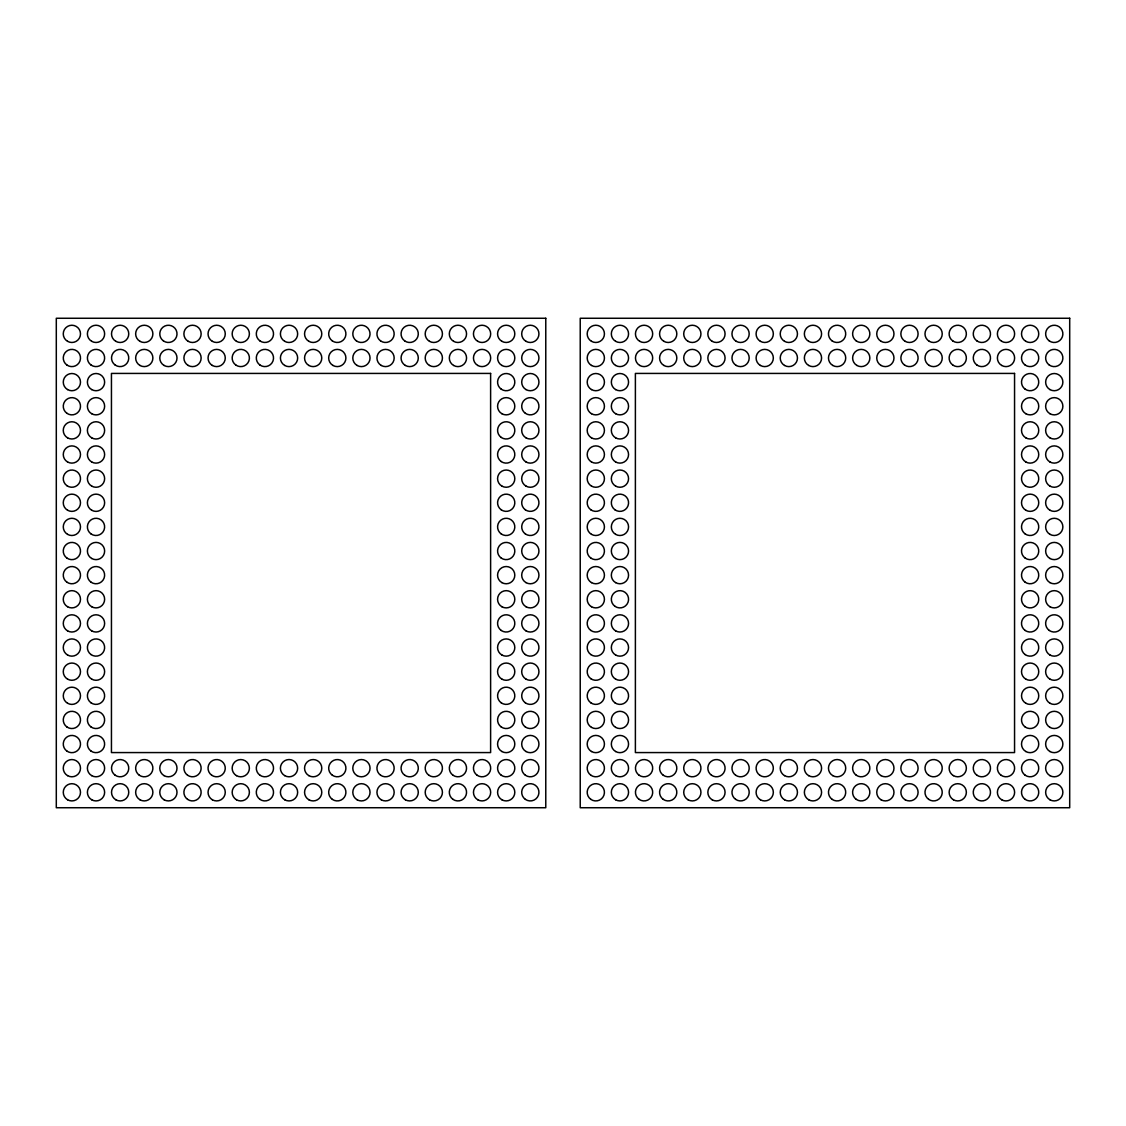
<?xml version="1.0" encoding="UTF-8"?>
<svg xmlns="http://www.w3.org/2000/svg" width="1126" height="1126" viewBox="0 0 1126 1126"><rect width="100%" height="100%" fill="white"/><g stroke="black" fill="none" stroke-linecap="round" stroke-linejoin="round"><path stroke-width="1.5" d="M545.772 318.264L56.3 318.264L56.3 807.736L545.772 807.736L545.772 318.264M1069.7 318.264L580.228 318.264L580.228 807.736L1069.7 807.736L1069.7 318.264M490.612 373.424L111.446 373.424L111.446 752.576L490.612 752.576L490.612 373.424M1014.554 373.424L635.388 373.424L635.388 752.576L1014.554 752.576L1014.554 373.424M1025.167 726.974A8.614 8.614 0 0 0 1038.707 720.696A8.614 8.614 0 0 0 1026.504 712.111A8.614 8.614 0 0 0 1025.167 726.974M1025.828 751.521A8.614 8.614 0 0 0 1038.749 744.047A8.614 8.614 0 0 0 1025.828 736.587A8.614 8.614 0 0 0 1025.828 751.521M1049.953 727.382A8.614 8.614 0 0 0 1062.874 719.922A8.614 8.614 0 0 0 1049.953 712.462A8.614 8.614 0 0 0 1049.953 727.382M1049.953 751.521A8.614 8.614 0 0 0 1062.874 744.047A8.614 8.614 0 0 0 1049.953 736.587A8.614 8.614 0 0 0 1049.953 751.521M1025.167 558.074A8.614 8.614 0 0 0 1038.707 551.796A8.614 8.614 0 0 0 1026.504 543.211A8.614 8.614 0 0 0 1025.167 558.074M1025.167 582.198A8.614 8.614 0 0 0 1038.707 575.921A8.614 8.614 0 0 0 1026.504 567.335A8.614 8.614 0 0 0 1025.167 582.198M1049.953 558.482A8.614 8.614 0 0 0 1062.874 551.022A8.614 8.614 0 0 0 1049.953 543.562A8.614 8.614 0 0 0 1049.953 558.482M1049.953 582.621A8.614 8.614 0 0 0 1062.874 575.147A8.614 8.614 0 0 0 1049.953 567.687A8.614 8.614 0 0 0 1049.953 582.621M1025.828 703.257A8.614 8.614 0 0 0 1038.749 695.798A8.614 8.614 0 0 0 1025.828 688.338A8.614 8.614 0 0 0 1025.828 703.257M1049.953 703.257A8.614 8.614 0 0 0 1062.874 695.798A8.614 8.614 0 0 0 1049.953 688.338A8.614 8.614 0 0 0 1049.953 703.257M1049.953 679.133A8.614 8.614 0 0 0 1062.874 671.673A8.614 8.614 0 0 0 1049.953 664.199A8.614 8.614 0 0 0 1049.953 679.133M1025.828 679.133A8.614 8.614 0 0 0 1038.749 671.673A8.614 8.614 0 0 0 1025.828 664.199A8.614 8.614 0 0 0 1025.828 679.133M1025.167 654.586A8.614 8.614 0 0 0 1038.707 648.309A8.614 8.614 0 0 0 1026.504 639.723A8.614 8.614 0 0 0 1025.167 654.586M1049.953 655.008A8.614 8.614 0 0 0 1062.874 647.534A8.614 8.614 0 0 0 1049.953 640.075A8.614 8.614 0 0 0 1049.953 655.008M1025.167 630.461A8.614 8.614 0 0 0 1038.707 624.184A8.614 8.614 0 0 0 1026.504 615.584A8.614 8.614 0 0 0 1025.167 630.461M1049.291 630.461A8.614 8.614 0 0 0 1062.845 624.184A8.614 8.614 0 0 0 1050.642 615.584A8.614 8.614 0 0 0 1049.291 630.461M1025.167 606.323A8.614 8.614 0 0 0 1038.707 600.059A8.614 8.614 0 0 0 1026.504 591.46A8.614 8.614 0 0 0 1025.167 606.323M1049.953 606.745A8.614 8.614 0 0 0 1062.874 599.285A8.614 8.614 0 0 0 1049.953 591.812A8.614 8.614 0 0 0 1049.953 606.745M1049.953 389.582A8.614 8.614 0 0 0 1062.874 382.122A8.614 8.614 0 0 0 1049.953 374.662A8.614 8.614 0 0 0 1049.953 389.582M1025.167 389.174A8.614 8.614 0 0 0 1038.707 382.896A8.614 8.614 0 0 0 1026.504 374.311A8.614 8.614 0 0 0 1025.167 389.174M1049.953 413.721A8.614 8.614 0 0 0 1062.874 406.247A8.614 8.614 0 0 0 1049.953 398.787A8.614 8.614 0 0 0 1049.953 413.721M1025.828 413.721A8.614 8.614 0 0 0 1038.749 406.247A8.614 8.614 0 0 0 1025.828 398.787A8.614 8.614 0 0 0 1025.828 413.721M1049.953 437.845A8.614 8.614 0 0 0 1062.874 430.385A8.614 8.614 0 0 0 1049.953 422.912A8.614 8.614 0 0 0 1049.953 437.845M1025.828 437.845A8.614 8.614 0 0 0 1038.749 430.385A8.614 8.614 0 0 0 1025.828 422.912A8.614 8.614 0 0 0 1025.828 437.845M1025.828 461.97A8.614 8.614 0 0 0 1038.749 454.51A8.614 8.614 0 0 0 1025.828 447.05A8.614 8.614 0 0 0 1025.828 461.97M1049.953 461.97A8.614 8.614 0 0 0 1062.874 454.51A8.614 8.614 0 0 0 1049.953 447.05A8.614 8.614 0 0 0 1049.953 461.97M1049.953 486.108A8.614 8.614 0 0 0 1062.874 478.634A8.614 8.614 0 0 0 1049.953 471.175A8.614 8.614 0 0 0 1049.953 486.108M1025.167 485.686A8.614 8.614 0 0 0 1038.707 479.409A8.614 8.614 0 0 0 1026.504 470.823A8.614 8.614 0 0 0 1025.167 485.686M1049.953 534.357A8.614 8.614 0 0 0 1062.874 526.898A8.614 8.614 0 0 0 1049.953 519.438A8.614 8.614 0 0 0 1049.953 534.357M1049.953 510.233A8.614 8.614 0 0 0 1062.874 502.773A8.614 8.614 0 0 0 1049.953 495.299A8.614 8.614 0 0 0 1049.953 510.233M1025.167 533.935A8.614 8.614 0 0 0 1038.707 527.672A8.614 8.614 0 0 0 1026.504 519.072A8.614 8.614 0 0 0 1025.167 533.935M1025.828 510.233A8.614 8.614 0 0 0 1038.749 502.773A8.614 8.614 0 0 0 1025.828 495.299A8.614 8.614 0 0 0 1025.828 510.233M832.79 365.457A8.614 8.614 0 0 0 845.725 357.998A8.614 8.614 0 0 0 832.79 350.538A8.614 8.614 0 0 0 832.79 365.457M832.142 340.911A8.614 8.614 0 0 0 845.682 334.647A8.614 8.614 0 0 0 833.479 326.047A8.614 8.614 0 0 0 832.142 340.911M808.665 365.457A8.614 8.614 0 0 0 821.586 357.998A8.614 8.614 0 0 0 808.665 350.538A8.614 8.614 0 0 0 808.665 365.457M808.665 341.333A8.614 8.614 0 0 0 821.586 333.873A8.614 8.614 0 0 0 808.665 326.399A8.614 8.614 0 0 0 808.665 341.333M784.54 365.457A8.614 8.614 0 0 0 797.461 357.998A8.614 8.614 0 0 0 784.54 350.538A8.614 8.614 0 0 0 784.54 365.457M784.54 341.333A8.614 8.614 0 0 0 797.461 333.873A8.614 8.614 0 0 0 784.54 326.399A8.614 8.614 0 0 0 784.54 341.333M760.402 341.333A8.614 8.614 0 0 0 773.337 333.873A8.614 8.614 0 0 0 760.402 326.399A8.614 8.614 0 0 0 760.402 341.333M760.402 365.457A8.614 8.614 0 0 0 773.337 357.998A8.614 8.614 0 0 0 760.402 350.538A8.614 8.614 0 0 0 760.402 365.457M736.277 365.457A8.614 8.614 0 0 0 749.198 357.998A8.614 8.614 0 0 0 736.277 350.538A8.614 8.614 0 0 0 736.277 365.457M736.277 341.333A8.614 8.614 0 0 0 749.198 333.873A8.614 8.614 0 0 0 736.277 326.399A8.614 8.614 0 0 0 736.277 341.333M712.153 365.457A8.614 8.614 0 0 0 725.074 357.998A8.614 8.614 0 0 0 712.153 350.538A8.614 8.614 0 0 0 712.153 365.457M712.153 341.333A8.614 8.614 0 0 0 725.074 333.873A8.614 8.614 0 0 0 712.153 326.399A8.614 8.614 0 0 0 712.153 341.333M688.028 365.457A8.614 8.614 0 0 0 700.949 357.998A8.614 8.614 0 0 0 688.028 350.538A8.614 8.614 0 0 0 688.028 365.457M688.028 341.333A8.614 8.614 0 0 0 700.949 333.873A8.614 8.614 0 0 0 688.028 326.399A8.614 8.614 0 0 0 688.028 341.333M663.89 365.457A8.614 8.614 0 0 0 676.825 357.998A8.614 8.614 0 0 0 663.89 350.538A8.614 8.614 0 0 0 663.89 365.457M663.89 341.333A8.614 8.614 0 0 0 676.825 333.873A8.614 8.614 0 0 0 663.89 326.399A8.614 8.614 0 0 0 663.89 341.333M639.765 365.457A8.614 8.614 0 0 0 652.686 357.998A8.614 8.614 0 0 0 639.765 350.538A8.614 8.614 0 0 0 639.765 365.457M639.765 341.333A8.614 8.614 0 0 0 652.686 333.873A8.614 8.614 0 0 0 639.765 326.399A8.614 8.614 0 0 0 639.765 341.333M1049.291 365.035A8.614 8.614 0 0 0 1062.845 358.772A8.614 8.614 0 0 0 1050.642 350.172A8.614 8.614 0 0 0 1049.291 365.035M1049.291 340.911A8.614 8.614 0 0 0 1062.845 334.647A8.614 8.614 0 0 0 1050.642 326.047A8.614 8.614 0 0 0 1049.291 340.911M1025.167 365.035A8.614 8.614 0 0 0 1038.707 358.772A8.614 8.614 0 0 0 1026.504 350.172A8.614 8.614 0 0 0 1025.167 365.035M1025.828 341.333A8.614 8.614 0 0 0 1038.749 333.873A8.614 8.614 0 0 0 1025.828 326.399A8.614 8.614 0 0 0 1025.828 341.333M1001.69 365.457A8.614 8.614 0 0 0 1014.625 357.998A8.614 8.614 0 0 0 1001.69 350.538A8.614 8.614 0 0 0 1001.69 365.457M1001.69 341.333A8.614 8.614 0 0 0 1014.625 333.873A8.614 8.614 0 0 0 1001.69 326.399A8.614 8.614 0 0 0 1001.69 341.333M976.918 340.911A8.614 8.614 0 0 0 990.458 334.647A8.614 8.614 0 0 0 978.255 326.047A8.614 8.614 0 0 0 976.918 340.911M976.918 365.035A8.614 8.614 0 0 0 990.458 358.772A8.614 8.614 0 0 0 978.255 350.172A8.614 8.614 0 0 0 976.918 365.035M952.779 365.035A8.614 8.614 0 0 0 966.333 358.772A8.614 8.614 0 0 0 954.13 350.172A8.614 8.614 0 0 0 952.779 365.035M952.779 340.911A8.614 8.614 0 0 0 966.333 334.647A8.614 8.614 0 0 0 954.13 326.047A8.614 8.614 0 0 0 952.779 340.911M929.302 365.457A8.614 8.614 0 0 0 942.237 357.998A8.614 8.614 0 0 0 929.302 350.538A8.614 8.614 0 0 0 929.302 365.457M929.302 341.333A8.614 8.614 0 0 0 942.237 333.873A8.614 8.614 0 0 0 929.302 326.399A8.614 8.614 0 0 0 929.302 341.333M904.53 365.035A8.614 8.614 0 0 0 918.07 358.772A8.614 8.614 0 0 0 905.867 350.172A8.614 8.614 0 0 0 904.53 365.035M905.177 341.333A8.614 8.614 0 0 0 918.098 333.873A8.614 8.614 0 0 0 905.177 326.399A8.614 8.614 0 0 0 905.177 341.333M881.053 365.457A8.614 8.614 0 0 0 893.974 357.998A8.614 8.614 0 0 0 881.053 350.538A8.614 8.614 0 0 0 881.053 365.457M881.053 341.333A8.614 8.614 0 0 0 893.974 333.873A8.614 8.614 0 0 0 881.053 326.399A8.614 8.614 0 0 0 881.053 341.333M856.928 365.457A8.614 8.614 0 0 0 869.849 357.998A8.614 8.614 0 0 0 856.928 350.538A8.614 8.614 0 0 0 856.928 365.457M856.267 340.911A8.614 8.614 0 0 0 869.807 334.647A8.614 8.614 0 0 0 857.604 326.047A8.614 8.614 0 0 0 856.267 340.911M591.502 727.382A8.614 8.614 0 0 0 604.437 719.922A8.614 8.614 0 0 0 591.502 712.462A8.614 8.614 0 0 0 591.502 727.382M591.502 751.521A8.614 8.614 0 0 0 604.437 744.047A8.614 8.614 0 0 0 591.502 736.587A8.614 8.614 0 0 0 591.502 751.521M615.64 727.382A8.614 8.614 0 0 0 628.561 719.922A8.614 8.614 0 0 0 615.64 712.462A8.614 8.614 0 0 0 615.64 727.382M615.64 751.521A8.614 8.614 0 0 0 628.561 744.047A8.614 8.614 0 0 0 615.64 736.587A8.614 8.614 0 0 0 615.64 751.521M590.854 558.074A8.614 8.614 0 0 0 604.395 551.796A8.614 8.614 0 0 0 592.192 543.211A8.614 8.614 0 0 0 590.854 558.074M591.502 582.621A8.614 8.614 0 0 0 604.437 575.147A8.614 8.614 0 0 0 591.502 567.687A8.614 8.614 0 0 0 591.502 582.621M615.64 558.482A8.614 8.614 0 0 0 628.561 551.022A8.614 8.614 0 0 0 615.64 543.562A8.614 8.614 0 0 0 615.64 558.482M615.64 582.621A8.614 8.614 0 0 0 628.561 575.147A8.614 8.614 0 0 0 615.64 567.687A8.614 8.614 0 0 0 615.64 582.621M590.854 702.835A8.614 8.614 0 0 0 604.395 696.572A8.614 8.614 0 0 0 592.192 687.972A8.614 8.614 0 0 0 590.854 702.835M614.979 702.835A8.614 8.614 0 0 0 628.533 696.572A8.614 8.614 0 0 0 616.33 687.972A8.614 8.614 0 0 0 614.979 702.835M615.64 679.133A8.614 8.614 0 0 0 628.561 671.673A8.614 8.614 0 0 0 615.64 664.199A8.614 8.614 0 0 0 615.64 679.133M590.854 678.711A8.614 8.614 0 0 0 604.395 672.447A8.614 8.614 0 0 0 592.192 663.847A8.614 8.614 0 0 0 590.854 678.711M590.854 654.586A8.614 8.614 0 0 0 604.395 648.309A8.614 8.614 0 0 0 592.192 639.723A8.614 8.614 0 0 0 590.854 654.586M615.64 655.008A8.614 8.614 0 0 0 628.561 647.534A8.614 8.614 0 0 0 615.64 640.075A8.614 8.614 0 0 0 615.64 655.008M590.854 630.461A8.614 8.614 0 0 0 604.395 624.184A8.614 8.614 0 0 0 592.192 615.584A8.614 8.614 0 0 0 590.854 630.461M615.64 630.87A8.614 8.614 0 0 0 628.561 623.41A8.614 8.614 0 0 0 615.64 615.95A8.614 8.614 0 0 0 615.64 630.87M591.502 606.745A8.614 8.614 0 0 0 604.437 599.285A8.614 8.614 0 0 0 591.502 591.812A8.614 8.614 0 0 0 591.502 606.745M614.979 606.323A8.614 8.614 0 0 0 628.533 600.059A8.614 8.614 0 0 0 616.33 591.46A8.614 8.614 0 0 0 614.979 606.323M615.64 389.582A8.614 8.614 0 0 0 628.561 382.122A8.614 8.614 0 0 0 615.64 374.662A8.614 8.614 0 0 0 615.64 389.582M591.502 389.582A8.614 8.614 0 0 0 604.437 382.122A8.614 8.614 0 0 0 591.502 374.662A8.614 8.614 0 0 0 591.502 389.582M615.64 413.721A8.614 8.614 0 0 0 628.561 406.247A8.614 8.614 0 0 0 615.64 398.787A8.614 8.614 0 0 0 615.64 413.721M591.502 413.721A8.614 8.614 0 0 0 604.437 406.247A8.614 8.614 0 0 0 591.502 398.787A8.614 8.614 0 0 0 591.502 413.721M615.64 437.845A8.614 8.614 0 0 0 628.561 430.385A8.614 8.614 0 0 0 615.64 422.912A8.614 8.614 0 0 0 615.64 437.845M591.502 437.845A8.614 8.614 0 0 0 604.437 430.385A8.614 8.614 0 0 0 591.502 422.912A8.614 8.614 0 0 0 591.502 437.845M591.502 461.97A8.614 8.614 0 0 0 604.437 454.51A8.614 8.614 0 0 0 591.502 447.05A8.614 8.614 0 0 0 591.502 461.97M615.64 461.97A8.614 8.614 0 0 0 628.561 454.51A8.614 8.614 0 0 0 615.64 447.05A8.614 8.614 0 0 0 615.64 461.97M615.64 486.108A8.614 8.614 0 0 0 628.561 478.634A8.614 8.614 0 0 0 615.64 471.175A8.614 8.614 0 0 0 615.64 486.108M591.502 486.108A8.614 8.614 0 0 0 604.437 478.634A8.614 8.614 0 0 0 591.502 471.175A8.614 8.614 0 0 0 591.502 486.108M615.64 365.457A8.614 8.614 0 0 0 628.561 357.998A8.614 8.614 0 0 0 615.64 350.538A8.614 8.614 0 0 0 615.64 365.457M615.64 341.333A8.614 8.614 0 0 0 628.561 333.873A8.614 8.614 0 0 0 615.64 326.399A8.614 8.614 0 0 0 615.64 341.333M591.502 365.457A8.614 8.614 0 0 0 604.437 357.998A8.614 8.614 0 0 0 591.502 350.538A8.614 8.614 0 0 0 591.502 365.457M591.502 341.333A8.614 8.614 0 0 0 604.437 333.873A8.614 8.614 0 0 0 591.502 326.399A8.614 8.614 0 0 0 591.502 341.333M615.64 534.357A8.614 8.614 0 0 0 628.561 526.898A8.614 8.614 0 0 0 615.64 519.438A8.614 8.614 0 0 0 615.64 534.357M614.979 509.811A8.614 8.614 0 0 0 628.533 503.547A8.614 8.614 0 0 0 616.33 494.947A8.614 8.614 0 0 0 614.979 509.811M591.502 534.357A8.614 8.614 0 0 0 604.437 526.898A8.614 8.614 0 0 0 591.502 519.438A8.614 8.614 0 0 0 591.502 534.357M590.854 509.811A8.614 8.614 0 0 0 604.395 503.547A8.614 8.614 0 0 0 592.192 494.947A8.614 8.614 0 0 0 590.854 509.811M1025.167 775.223A8.614 8.614 0 0 0 1038.707 768.959A8.614 8.614 0 0 0 1026.504 760.36A8.614 8.614 0 0 0 1025.167 775.223M1025.167 799.361A8.614 8.614 0 0 0 1038.707 793.084A8.614 8.614 0 0 0 1026.504 784.484A8.614 8.614 0 0 0 1025.167 799.361M1049.953 775.645A8.614 8.614 0 0 0 1062.874 768.185A8.614 8.614 0 0 0 1049.953 760.712A8.614 8.614 0 0 0 1049.953 775.645M1049.953 799.77A8.614 8.614 0 0 0 1062.874 792.31A8.614 8.614 0 0 0 1049.953 784.85A8.614 8.614 0 0 0 1049.953 799.77M808.665 775.645A8.614 8.614 0 0 0 821.586 768.185A8.614 8.614 0 0 0 808.665 760.712A8.614 8.614 0 0 0 808.665 775.645M808.665 799.77A8.614 8.614 0 0 0 821.586 792.31A8.614 8.614 0 0 0 808.665 784.85A8.614 8.614 0 0 0 808.665 799.77M832.79 775.645A8.614 8.614 0 0 0 845.725 768.185A8.614 8.614 0 0 0 832.79 760.712A8.614 8.614 0 0 0 832.79 775.645M832.142 799.361A8.614 8.614 0 0 0 845.682 793.084A8.614 8.614 0 0 0 833.479 784.484A8.614 8.614 0 0 0 832.142 799.361M856.267 775.223A8.614 8.614 0 0 0 869.807 768.959A8.614 8.614 0 0 0 857.604 760.36A8.614 8.614 0 0 0 856.267 775.223M856.267 799.361A8.614 8.614 0 0 0 869.807 793.084A8.614 8.614 0 0 0 857.604 784.484A8.614 8.614 0 0 0 856.267 799.361M881.053 775.645A8.614 8.614 0 0 0 893.974 768.185A8.614 8.614 0 0 0 881.053 760.712A8.614 8.614 0 0 0 881.053 775.645M881.053 799.77A8.614 8.614 0 0 0 893.974 792.31A8.614 8.614 0 0 0 881.053 784.85A8.614 8.614 0 0 0 881.053 799.77M905.177 775.645A8.614 8.614 0 0 0 918.098 768.185A8.614 8.614 0 0 0 905.177 760.712A8.614 8.614 0 0 0 905.177 775.645M905.177 799.77A8.614 8.614 0 0 0 918.098 792.31A8.614 8.614 0 0 0 905.177 784.85A8.614 8.614 0 0 0 905.177 799.77M928.654 799.361A8.614 8.614 0 0 0 942.195 793.084A8.614 8.614 0 0 0 929.992 784.484A8.614 8.614 0 0 0 928.654 799.361M928.654 775.223A8.614 8.614 0 0 0 942.195 768.959A8.614 8.614 0 0 0 929.992 760.36A8.614 8.614 0 0 0 928.654 775.223M953.44 775.645A8.614 8.614 0 0 0 966.361 768.185A8.614 8.614 0 0 0 953.44 760.712A8.614 8.614 0 0 0 953.44 775.645M953.44 799.77A8.614 8.614 0 0 0 966.361 792.31A8.614 8.614 0 0 0 953.44 784.85A8.614 8.614 0 0 0 953.44 799.77M976.918 775.223A8.614 8.614 0 0 0 990.458 768.959A8.614 8.614 0 0 0 978.255 760.36A8.614 8.614 0 0 0 976.918 775.223M976.918 799.361A8.614 8.614 0 0 0 990.458 793.084A8.614 8.614 0 0 0 978.255 784.484A8.614 8.614 0 0 0 976.918 799.361M1001.042 775.223A8.614 8.614 0 0 0 1014.582 768.959A8.614 8.614 0 0 0 1002.379 760.36A8.614 8.614 0 0 0 1001.042 775.223M1001.69 799.77A8.614 8.614 0 0 0 1014.625 792.31A8.614 8.614 0 0 0 1001.69 784.85A8.614 8.614 0 0 0 1001.69 799.77M590.854 775.223A8.614 8.614 0 0 0 604.395 768.959A8.614 8.614 0 0 0 592.192 760.36A8.614 8.614 0 0 0 590.854 775.223M590.854 799.361A8.614 8.614 0 0 0 604.395 793.084A8.614 8.614 0 0 0 592.192 784.484A8.614 8.614 0 0 0 590.854 799.361M615.64 775.645A8.614 8.614 0 0 0 628.561 768.185A8.614 8.614 0 0 0 615.64 760.712A8.614 8.614 0 0 0 615.64 775.645M615.64 799.77A8.614 8.614 0 0 0 628.561 792.31A8.614 8.614 0 0 0 615.64 784.85A8.614 8.614 0 0 0 615.64 799.77M639.118 775.223A8.614 8.614 0 0 0 652.658 768.959A8.614 8.614 0 0 0 640.455 760.36A8.614 8.614 0 0 0 639.118 775.223M639.118 799.361A8.614 8.614 0 0 0 652.658 793.084A8.614 8.614 0 0 0 640.455 784.484A8.614 8.614 0 0 0 639.118 799.361M663.242 775.223A8.614 8.614 0 0 0 676.782 768.959A8.614 8.614 0 0 0 664.579 760.36A8.614 8.614 0 0 0 663.242 775.223M663.242 799.361A8.614 8.614 0 0 0 676.782 793.084A8.614 8.614 0 0 0 664.579 784.484A8.614 8.614 0 0 0 663.242 799.361M687.367 775.223A8.614 8.614 0 0 0 700.907 768.959A8.614 8.614 0 0 0 688.704 760.36A8.614 8.614 0 0 0 687.367 775.223M688.028 799.77A8.614 8.614 0 0 0 700.949 792.31A8.614 8.614 0 0 0 688.028 784.85A8.614 8.614 0 0 0 688.028 799.77M712.153 799.77A8.614 8.614 0 0 0 725.074 792.31A8.614 8.614 0 0 0 712.153 784.85A8.614 8.614 0 0 0 712.153 799.77M711.491 775.223A8.614 8.614 0 0 0 725.045 768.959A8.614 8.614 0 0 0 712.842 760.36A8.614 8.614 0 0 0 711.491 775.223M735.63 775.223A8.614 8.614 0 0 0 749.17 768.959A8.614 8.614 0 0 0 736.967 760.36A8.614 8.614 0 0 0 735.63 775.223M735.63 799.361A8.614 8.614 0 0 0 749.17 793.084A8.614 8.614 0 0 0 736.967 784.484A8.614 8.614 0 0 0 735.63 799.361M759.754 775.223A8.614 8.614 0 0 0 773.295 768.959A8.614 8.614 0 0 0 761.092 760.36A8.614 8.614 0 0 0 759.754 775.223M760.402 799.77A8.614 8.614 0 0 0 773.337 792.31A8.614 8.614 0 0 0 760.402 784.85A8.614 8.614 0 0 0 760.402 799.77M784.54 775.645A8.614 8.614 0 0 0 797.461 768.185A8.614 8.614 0 0 0 784.54 760.712A8.614 8.614 0 0 0 784.54 775.645M784.54 799.77A8.614 8.614 0 0 0 797.461 792.31A8.614 8.614 0 0 0 784.54 784.85A8.614 8.614 0 0 0 784.54 799.77M501.239 726.974A8.614 8.614 0 0 0 514.779 720.696A8.614 8.614 0 0 0 502.576 712.111A8.614 8.614 0 0 0 501.239 726.974M501.886 751.521A8.614 8.614 0 0 0 514.807 744.047A8.614 8.614 0 0 0 501.886 736.587A8.614 8.614 0 0 0 501.886 751.521M525.363 726.974A8.614 8.614 0 0 0 538.904 720.696A8.614 8.614 0 0 0 526.701 712.111A8.614 8.614 0 0 0 525.363 726.974M526.011 751.521A8.614 8.614 0 0 0 538.946 744.047A8.614 8.614 0 0 0 526.011 736.587A8.614 8.614 0 0 0 526.011 751.521M501.239 558.074A8.614 8.614 0 0 0 514.779 551.796A8.614 8.614 0 0 0 502.576 543.211A8.614 8.614 0 0 0 501.239 558.074M501.886 582.621A8.614 8.614 0 0 0 514.807 575.147A8.614 8.614 0 0 0 501.886 567.687A8.614 8.614 0 0 0 501.886 582.621M526.011 558.482A8.614 8.614 0 0 0 538.946 551.022A8.614 8.614 0 0 0 526.011 543.562A8.614 8.614 0 0 0 526.011 558.482M526.011 582.621A8.614 8.614 0 0 0 538.946 575.147A8.614 8.614 0 0 0 526.011 567.687A8.614 8.614 0 0 0 526.011 582.621M501.239 702.835A8.614 8.614 0 0 0 514.779 696.572A8.614 8.614 0 0 0 502.576 687.972A8.614 8.614 0 0 0 501.239 702.835M525.363 702.835A8.614 8.614 0 0 0 538.904 696.572A8.614 8.614 0 0 0 526.701 687.972A8.614 8.614 0 0 0 525.363 702.835M526.011 679.133A8.614 8.614 0 0 0 538.946 671.673A8.614 8.614 0 0 0 526.011 664.199A8.614 8.614 0 0 0 526.011 679.133M501.886 679.133A8.614 8.614 0 0 0 514.807 671.673A8.614 8.614 0 0 0 501.886 664.199A8.614 8.614 0 0 0 501.886 679.133M501.886 655.008A8.614 8.614 0 0 0 514.807 647.534A8.614 8.614 0 0 0 501.886 640.075A8.614 8.614 0 0 0 501.886 655.008M525.363 654.586A8.614 8.614 0 0 0 538.904 648.309A8.614 8.614 0 0 0 526.701 639.723A8.614 8.614 0 0 0 525.363 654.586M501.239 630.461A8.614 8.614 0 0 0 514.779 624.184A8.614 8.614 0 0 0 502.576 615.584A8.614 8.614 0 0 0 501.239 630.461M526.011 630.87A8.614 8.614 0 0 0 538.946 623.41A8.614 8.614 0 0 0 526.011 615.95A8.614 8.614 0 0 0 526.011 630.87M501.886 606.745A8.614 8.614 0 0 0 514.807 599.285A8.614 8.614 0 0 0 501.886 591.812A8.614 8.614 0 0 0 501.886 606.745M526.011 606.745A8.614 8.614 0 0 0 538.946 599.285A8.614 8.614 0 0 0 526.011 591.812A8.614 8.614 0 0 0 526.011 606.745M526.011 389.582A8.614 8.614 0 0 0 538.946 382.122A8.614 8.614 0 0 0 526.011 374.662A8.614 8.614 0 0 0 526.011 389.582M501.239 389.174A8.614 8.614 0 0 0 514.779 382.896A8.614 8.614 0 0 0 502.576 374.311A8.614 8.614 0 0 0 501.239 389.174M525.363 413.298A8.614 8.614 0 0 0 538.904 407.021A8.614 8.614 0 0 0 526.701 398.435A8.614 8.614 0 0 0 525.363 413.298M501.886 413.721A8.614 8.614 0 0 0 514.807 406.247A8.614 8.614 0 0 0 501.886 398.787A8.614 8.614 0 0 0 501.886 413.721M526.011 437.845A8.614 8.614 0 0 0 538.946 430.385A8.614 8.614 0 0 0 526.011 422.912A8.614 8.614 0 0 0 526.011 437.845M501.239 437.423A8.614 8.614 0 0 0 514.779 431.159A8.614 8.614 0 0 0 502.576 422.56A8.614 8.614 0 0 0 501.239 437.423M501.239 461.561A8.614 8.614 0 0 0 514.779 455.284A8.614 8.614 0 0 0 502.576 446.684A8.614 8.614 0 0 0 501.239 461.561M526.011 461.97A8.614 8.614 0 0 0 538.946 454.51A8.614 8.614 0 0 0 526.011 447.05A8.614 8.614 0 0 0 526.011 461.97M526.011 486.108A8.614 8.614 0 0 0 538.946 478.634A8.614 8.614 0 0 0 526.011 471.175A8.614 8.614 0 0 0 526.011 486.108M501.886 486.108A8.614 8.614 0 0 0 514.807 478.634A8.614 8.614 0 0 0 501.886 471.175A8.614 8.614 0 0 0 501.886 486.108M525.363 533.935A8.614 8.614 0 0 0 538.904 527.672A8.614 8.614 0 0 0 526.701 519.072A8.614 8.614 0 0 0 525.363 533.935M525.363 509.811A8.614 8.614 0 0 0 538.904 503.547A8.614 8.614 0 0 0 526.701 494.947A8.614 8.614 0 0 0 525.363 509.811M501.239 533.935A8.614 8.614 0 0 0 514.779 527.672A8.614 8.614 0 0 0 502.576 519.072A8.614 8.614 0 0 0 501.239 533.935M501.239 509.811A8.614 8.614 0 0 0 514.779 503.547A8.614 8.614 0 0 0 502.576 494.947A8.614 8.614 0 0 0 501.239 509.811M308.862 365.457A8.614 8.614 0 0 0 321.783 357.998A8.614 8.614 0 0 0 308.862 350.538A8.614 8.614 0 0 0 308.862 365.457M308.862 341.333A8.614 8.614 0 0 0 321.783 333.873A8.614 8.614 0 0 0 308.862 326.399A8.614 8.614 0 0 0 308.862 341.333M284.723 365.457A8.614 8.614 0 0 0 297.658 357.998A8.614 8.614 0 0 0 284.723 350.538A8.614 8.614 0 0 0 284.723 365.457M284.723 341.333A8.614 8.614 0 0 0 297.658 333.873A8.614 8.614 0 0 0 284.723 326.399A8.614 8.614 0 0 0 284.723 341.333M259.951 365.035A8.614 8.614 0 0 0 273.491 358.772A8.614 8.614 0 0 0 261.288 350.172A8.614 8.614 0 0 0 259.951 365.035M259.951 340.911A8.614 8.614 0 0 0 273.491 334.647A8.614 8.614 0 0 0 261.288 326.047A8.614 8.614 0 0 0 259.951 340.911M236.474 341.333A8.614 8.614 0 0 0 249.395 333.873A8.614 8.614 0 0 0 236.474 326.399A8.614 8.614 0 0 0 236.474 341.333M235.813 365.035A8.614 8.614 0 0 0 249.367 358.772A8.614 8.614 0 0 0 237.164 350.172A8.614 8.614 0 0 0 235.813 365.035M212.35 365.457A8.614 8.614 0 0 0 225.27 357.998A8.614 8.614 0 0 0 212.35 350.538A8.614 8.614 0 0 0 212.35 365.457M212.35 341.333A8.614 8.614 0 0 0 225.27 333.873A8.614 8.614 0 0 0 212.35 326.399A8.614 8.614 0 0 0 212.35 341.333M188.211 365.457A8.614 8.614 0 0 0 201.146 357.998A8.614 8.614 0 0 0 188.211 350.538A8.614 8.614 0 0 0 188.211 365.457M188.211 341.333A8.614 8.614 0 0 0 201.146 333.873A8.614 8.614 0 0 0 188.211 326.399A8.614 8.614 0 0 0 188.211 341.333M164.086 365.457A8.614 8.614 0 0 0 177.007 357.998A8.614 8.614 0 0 0 164.086 350.538A8.614 8.614 0 0 0 164.086 365.457M163.439 340.911A8.614 8.614 0 0 0 176.979 334.647A8.614 8.614 0 0 0 164.776 326.047A8.614 8.614 0 0 0 163.439 340.911M139.962 365.457A8.614 8.614 0 0 0 152.883 357.998A8.614 8.614 0 0 0 139.962 350.538A8.614 8.614 0 0 0 139.962 365.457M139.962 341.333A8.614 8.614 0 0 0 152.883 333.873A8.614 8.614 0 0 0 139.962 326.399A8.614 8.614 0 0 0 139.962 341.333M115.176 365.035A8.614 8.614 0 0 0 128.716 358.772A8.614 8.614 0 0 0 116.513 350.172A8.614 8.614 0 0 0 115.176 365.035M115.823 341.333A8.614 8.614 0 0 0 128.758 333.873A8.614 8.614 0 0 0 115.823 326.399A8.614 8.614 0 0 0 115.823 341.333M526.011 365.457A8.614 8.614 0 0 0 538.946 357.998A8.614 8.614 0 0 0 526.011 350.538A8.614 8.614 0 0 0 526.011 365.457M526.011 341.333A8.614 8.614 0 0 0 538.946 333.873A8.614 8.614 0 0 0 526.011 326.399A8.614 8.614 0 0 0 526.011 341.333M501.886 365.457A8.614 8.614 0 0 0 514.807 357.998A8.614 8.614 0 0 0 501.886 350.538A8.614 8.614 0 0 0 501.886 365.457M501.886 341.333A8.614 8.614 0 0 0 514.807 333.873A8.614 8.614 0 0 0 501.886 326.399A8.614 8.614 0 0 0 501.886 341.333M477.762 365.457A8.614 8.614 0 0 0 490.683 357.998A8.614 8.614 0 0 0 477.762 350.538A8.614 8.614 0 0 0 477.762 365.457M477.762 341.333A8.614 8.614 0 0 0 490.683 333.873A8.614 8.614 0 0 0 477.762 326.399A8.614 8.614 0 0 0 477.762 341.333M453.623 341.333A8.614 8.614 0 0 0 466.558 333.873A8.614 8.614 0 0 0 453.623 326.399A8.614 8.614 0 0 0 453.623 341.333M453.623 365.457A8.614 8.614 0 0 0 466.558 357.998A8.614 8.614 0 0 0 453.623 350.538A8.614 8.614 0 0 0 453.623 365.457M429.499 365.457A8.614 8.614 0 0 0 442.434 357.998A8.614 8.614 0 0 0 429.499 350.538A8.614 8.614 0 0 0 429.499 365.457M429.499 341.333A8.614 8.614 0 0 0 442.434 333.873A8.614 8.614 0 0 0 429.499 326.399A8.614 8.614 0 0 0 429.499 341.333M405.374 365.457A8.614 8.614 0 0 0 418.295 357.998A8.614 8.614 0 0 0 405.374 350.538A8.614 8.614 0 0 0 405.374 365.457M404.713 340.911A8.614 8.614 0 0 0 418.267 334.647A8.614 8.614 0 0 0 406.064 326.047A8.614 8.614 0 0 0 404.713 340.911M381.25 365.457A8.614 8.614 0 0 0 394.17 357.998A8.614 8.614 0 0 0 381.25 350.538A8.614 8.614 0 0 0 381.25 365.457M380.588 340.911A8.614 8.614 0 0 0 394.128 334.647A8.614 8.614 0 0 0 381.925 326.047A8.614 8.614 0 0 0 380.588 340.911M357.111 365.457A8.614 8.614 0 0 0 370.046 357.998A8.614 8.614 0 0 0 357.111 350.538A8.614 8.614 0 0 0 357.111 365.457M356.463 340.911A8.614 8.614 0 0 0 370.004 334.647A8.614 8.614 0 0 0 357.801 326.047A8.614 8.614 0 0 0 356.463 340.911M332.986 365.457A8.614 8.614 0 0 0 345.907 357.998A8.614 8.614 0 0 0 332.986 350.538A8.614 8.614 0 0 0 332.986 365.457M332.339 340.911A8.614 8.614 0 0 0 345.879 334.647A8.614 8.614 0 0 0 333.676 326.047A8.614 8.614 0 0 0 332.339 340.911M66.913 726.974A8.614 8.614 0 0 0 80.467 720.696A8.614 8.614 0 0 0 68.264 712.111A8.614 8.614 0 0 0 66.913 726.974M66.913 751.098A8.614 8.614 0 0 0 80.467 744.821A8.614 8.614 0 0 0 68.264 736.235A8.614 8.614 0 0 0 66.913 751.098M91.051 726.974A8.614 8.614 0 0 0 104.591 720.696A8.614 8.614 0 0 0 92.388 712.111A8.614 8.614 0 0 0 91.051 726.974M91.051 751.098A8.614 8.614 0 0 0 104.591 744.821A8.614 8.614 0 0 0 92.388 736.235A8.614 8.614 0 0 0 91.051 751.098M66.913 558.074A8.614 8.614 0 0 0 80.467 551.796A8.614 8.614 0 0 0 68.264 543.211A8.614 8.614 0 0 0 66.913 558.074M66.913 582.198A8.614 8.614 0 0 0 80.467 575.921A8.614 8.614 0 0 0 68.264 567.335A8.614 8.614 0 0 0 66.913 582.198M91.699 558.482A8.614 8.614 0 0 0 104.634 551.022A8.614 8.614 0 0 0 91.699 543.562A8.614 8.614 0 0 0 91.699 558.482M91.051 582.198A8.614 8.614 0 0 0 104.591 575.921A8.614 8.614 0 0 0 92.388 567.335A8.614 8.614 0 0 0 91.051 582.198M67.574 703.257A8.614 8.614 0 0 0 80.495 695.798A8.614 8.614 0 0 0 67.574 688.338A8.614 8.614 0 0 0 67.574 703.257M91.051 702.835A8.614 8.614 0 0 0 104.591 696.572A8.614 8.614 0 0 0 92.388 687.972A8.614 8.614 0 0 0 91.051 702.835M91.699 679.133A8.614 8.614 0 0 0 104.634 671.673A8.614 8.614 0 0 0 91.699 664.199A8.614 8.614 0 0 0 91.699 679.133M67.574 679.133A8.614 8.614 0 0 0 80.495 671.673A8.614 8.614 0 0 0 67.574 664.199A8.614 8.614 0 0 0 67.574 679.133M67.574 655.008A8.614 8.614 0 0 0 80.495 647.534A8.614 8.614 0 0 0 67.574 640.075A8.614 8.614 0 0 0 67.574 655.008M91.051 654.586A8.614 8.614 0 0 0 104.591 648.309A8.614 8.614 0 0 0 92.388 639.723A8.614 8.614 0 0 0 91.051 654.586M67.574 630.87A8.614 8.614 0 0 0 80.495 623.41A8.614 8.614 0 0 0 67.574 615.95A8.614 8.614 0 0 0 67.574 630.87M91.699 630.87A8.614 8.614 0 0 0 104.634 623.41A8.614 8.614 0 0 0 91.699 615.95A8.614 8.614 0 0 0 91.699 630.87M67.574 606.745A8.614 8.614 0 0 0 80.495 599.285A8.614 8.614 0 0 0 67.574 591.812A8.614 8.614 0 0 0 67.574 606.745M91.699 606.745A8.614 8.614 0 0 0 104.634 599.285A8.614 8.614 0 0 0 91.699 591.812A8.614 8.614 0 0 0 91.699 606.745M91.699 389.582A8.614 8.614 0 0 0 104.634 382.122A8.614 8.614 0 0 0 91.699 374.662A8.614 8.614 0 0 0 91.699 389.582M67.574 389.582A8.614 8.614 0 0 0 80.495 382.122A8.614 8.614 0 0 0 67.574 374.662A8.614 8.614 0 0 0 67.574 389.582M91.699 413.721A8.614 8.614 0 0 0 104.634 406.247A8.614 8.614 0 0 0 91.699 398.787A8.614 8.614 0 0 0 91.699 413.721M66.913 413.298A8.614 8.614 0 0 0 80.467 407.021A8.614 8.614 0 0 0 68.264 398.435A8.614 8.614 0 0 0 66.913 413.298M91.699 437.845A8.614 8.614 0 0 0 104.634 430.385A8.614 8.614 0 0 0 91.699 422.912A8.614 8.614 0 0 0 91.699 437.845M67.574 437.845A8.614 8.614 0 0 0 80.495 430.385A8.614 8.614 0 0 0 67.574 422.912A8.614 8.614 0 0 0 67.574 437.845M67.574 461.97A8.614 8.614 0 0 0 80.495 454.51A8.614 8.614 0 0 0 67.574 447.05A8.614 8.614 0 0 0 67.574 461.97M91.699 461.97A8.614 8.614 0 0 0 104.634 454.51A8.614 8.614 0 0 0 91.699 447.05A8.614 8.614 0 0 0 91.699 461.97M91.699 486.108A8.614 8.614 0 0 0 104.634 478.634A8.614 8.614 0 0 0 91.699 471.175A8.614 8.614 0 0 0 91.699 486.108M66.913 485.686A8.614 8.614 0 0 0 80.467 479.409A8.614 8.614 0 0 0 68.264 470.823A8.614 8.614 0 0 0 66.913 485.686M91.051 365.035A8.614 8.614 0 0 0 104.591 358.772A8.614 8.614 0 0 0 92.388 350.172A8.614 8.614 0 0 0 91.051 365.035M91.699 341.333A8.614 8.614 0 0 0 104.634 333.873A8.614 8.614 0 0 0 91.699 326.399A8.614 8.614 0 0 0 91.699 341.333M66.913 365.035A8.614 8.614 0 0 0 80.467 358.772A8.614 8.614 0 0 0 68.264 350.172A8.614 8.614 0 0 0 66.913 365.035M67.574 341.333A8.614 8.614 0 0 0 80.495 333.873A8.614 8.614 0 0 0 67.574 326.399A8.614 8.614 0 0 0 67.574 341.333M91.051 533.935A8.614 8.614 0 0 0 104.591 527.672A8.614 8.614 0 0 0 92.388 519.072A8.614 8.614 0 0 0 91.051 533.935M91.699 510.233A8.614 8.614 0 0 0 104.634 502.773A8.614 8.614 0 0 0 91.699 495.299A8.614 8.614 0 0 0 91.699 510.233M67.574 534.357A8.614 8.614 0 0 0 80.495 526.898A8.614 8.614 0 0 0 67.574 519.438A8.614 8.614 0 0 0 67.574 534.357M67.574 510.233A8.614 8.614 0 0 0 80.495 502.773A8.614 8.614 0 0 0 67.574 495.299A8.614 8.614 0 0 0 67.574 510.233M501.239 775.223A8.614 8.614 0 0 0 514.779 768.959A8.614 8.614 0 0 0 502.576 760.36A8.614 8.614 0 0 0 501.239 775.223M501.886 799.77A8.614 8.614 0 0 0 514.807 792.31A8.614 8.614 0 0 0 501.886 784.85A8.614 8.614 0 0 0 501.886 799.77M525.363 775.223A8.614 8.614 0 0 0 538.904 768.959A8.614 8.614 0 0 0 526.701 760.36A8.614 8.614 0 0 0 525.363 775.223M525.363 799.361A8.614 8.614 0 0 0 538.904 793.084A8.614 8.614 0 0 0 526.701 784.484A8.614 8.614 0 0 0 525.363 799.361M284.723 775.645A8.614 8.614 0 0 0 297.658 768.185A8.614 8.614 0 0 0 284.723 760.712A8.614 8.614 0 0 0 284.723 775.645M284.723 799.77A8.614 8.614 0 0 0 297.658 792.31A8.614 8.614 0 0 0 284.723 784.85A8.614 8.614 0 0 0 284.723 799.77M308.862 775.645A8.614 8.614 0 0 0 321.783 768.185A8.614 8.614 0 0 0 308.862 760.712A8.614 8.614 0 0 0 308.862 775.645M308.862 799.77A8.614 8.614 0 0 0 321.783 792.31A8.614 8.614 0 0 0 308.862 784.85A8.614 8.614 0 0 0 308.862 799.77M332.339 775.223A8.614 8.614 0 0 0 345.879 768.959A8.614 8.614 0 0 0 333.676 760.36A8.614 8.614 0 0 0 332.339 775.223M332.339 799.361A8.614 8.614 0 0 0 345.879 793.084A8.614 8.614 0 0 0 333.676 784.484A8.614 8.614 0 0 0 332.339 799.361M357.111 775.645A8.614 8.614 0 0 0 370.046 768.185A8.614 8.614 0 0 0 357.111 760.712A8.614 8.614 0 0 0 357.111 775.645M357.111 799.77A8.614 8.614 0 0 0 370.046 792.31A8.614 8.614 0 0 0 357.111 784.85A8.614 8.614 0 0 0 357.111 799.77M380.588 775.223A8.614 8.614 0 0 0 394.128 768.959A8.614 8.614 0 0 0 381.925 760.36A8.614 8.614 0 0 0 380.588 775.223M381.25 799.77A8.614 8.614 0 0 0 394.17 792.31A8.614 8.614 0 0 0 381.25 784.85A8.614 8.614 0 0 0 381.25 799.77M405.374 799.77A8.614 8.614 0 0 0 418.295 792.31A8.614 8.614 0 0 0 405.374 784.85A8.614 8.614 0 0 0 405.374 799.77M404.713 775.223A8.614 8.614 0 0 0 418.267 768.959A8.614 8.614 0 0 0 406.064 760.36A8.614 8.614 0 0 0 404.713 775.223M428.851 775.223A8.614 8.614 0 0 0 442.391 768.959A8.614 8.614 0 0 0 430.188 760.36A8.614 8.614 0 0 0 428.851 775.223M429.499 799.77A8.614 8.614 0 0 0 442.434 792.31A8.614 8.614 0 0 0 429.499 784.85A8.614 8.614 0 0 0 429.499 799.77M452.976 775.223A8.614 8.614 0 0 0 466.516 768.959A8.614 8.614 0 0 0 454.313 760.36A8.614 8.614 0 0 0 452.976 775.223M452.976 799.361A8.614 8.614 0 0 0 466.516 793.084A8.614 8.614 0 0 0 454.313 784.484A8.614 8.614 0 0 0 452.976 799.361M477.1 775.223A8.614 8.614 0 0 0 490.655 768.959A8.614 8.614 0 0 0 478.451 760.36A8.614 8.614 0 0 0 477.1 775.223M477.762 799.77A8.614 8.614 0 0 0 490.683 792.31A8.614 8.614 0 0 0 477.762 784.85A8.614 8.614 0 0 0 477.762 799.77M67.574 775.645A8.614 8.614 0 0 0 80.495 768.185A8.614 8.614 0 0 0 67.574 760.712A8.614 8.614 0 0 0 67.574 775.645M67.574 799.77A8.614 8.614 0 0 0 80.495 792.31A8.614 8.614 0 0 0 67.574 784.85A8.614 8.614 0 0 0 67.574 799.77M91.699 775.645A8.614 8.614 0 0 0 104.634 768.185A8.614 8.614 0 0 0 91.699 760.712A8.614 8.614 0 0 0 91.699 775.645M91.699 799.77A8.614 8.614 0 0 0 104.634 792.31A8.614 8.614 0 0 0 91.699 784.85A8.614 8.614 0 0 0 91.699 799.77M115.176 775.223A8.614 8.614 0 0 0 128.716 768.959A8.614 8.614 0 0 0 116.513 760.36A8.614 8.614 0 0 0 115.176 775.223M115.823 799.77A8.614 8.614 0 0 0 128.758 792.31A8.614 8.614 0 0 0 115.823 784.85A8.614 8.614 0 0 0 115.823 799.77M139.3 775.223A8.614 8.614 0 0 0 152.855 768.959A8.614 8.614 0 0 0 140.651 760.36A8.614 8.614 0 0 0 139.3 775.223M139.962 799.77A8.614 8.614 0 0 0 152.883 792.31A8.614 8.614 0 0 0 139.962 784.85A8.614 8.614 0 0 0 139.962 799.77M164.086 775.645A8.614 8.614 0 0 0 177.007 768.185A8.614 8.614 0 0 0 164.086 760.712A8.614 8.614 0 0 0 164.086 775.645M164.086 799.77A8.614 8.614 0 0 0 177.007 792.31A8.614 8.614 0 0 0 164.086 784.85A8.614 8.614 0 0 0 164.086 799.77M187.563 799.361A8.614 8.614 0 0 0 201.104 793.084A8.614 8.614 0 0 0 188.901 784.484A8.614 8.614 0 0 0 187.563 799.361M187.563 775.223A8.614 8.614 0 0 0 201.104 768.959A8.614 8.614 0 0 0 188.901 760.36A8.614 8.614 0 0 0 187.563 775.223M211.688 775.223A8.614 8.614 0 0 0 225.228 768.959A8.614 8.614 0 0 0 213.025 760.36A8.614 8.614 0 0 0 211.688 775.223M212.35 799.77A8.614 8.614 0 0 0 225.27 792.31A8.614 8.614 0 0 0 212.35 784.85A8.614 8.614 0 0 0 212.35 799.77M236.474 775.645A8.614 8.614 0 0 0 249.395 768.185A8.614 8.614 0 0 0 236.474 760.712A8.614 8.614 0 0 0 236.474 775.645M236.474 799.77A8.614 8.614 0 0 0 249.395 792.31A8.614 8.614 0 0 0 236.474 784.85A8.614 8.614 0 0 0 236.474 799.77M259.951 775.223A8.614 8.614 0 0 0 273.491 768.959A8.614 8.614 0 0 0 261.288 760.36A8.614 8.614 0 0 0 259.951 775.223M259.951 799.361A8.614 8.614 0 0 0 273.491 793.084A8.614 8.614 0 0 0 261.288 784.484A8.614 8.614 0 0 0 259.951 799.361"/></g></svg>
